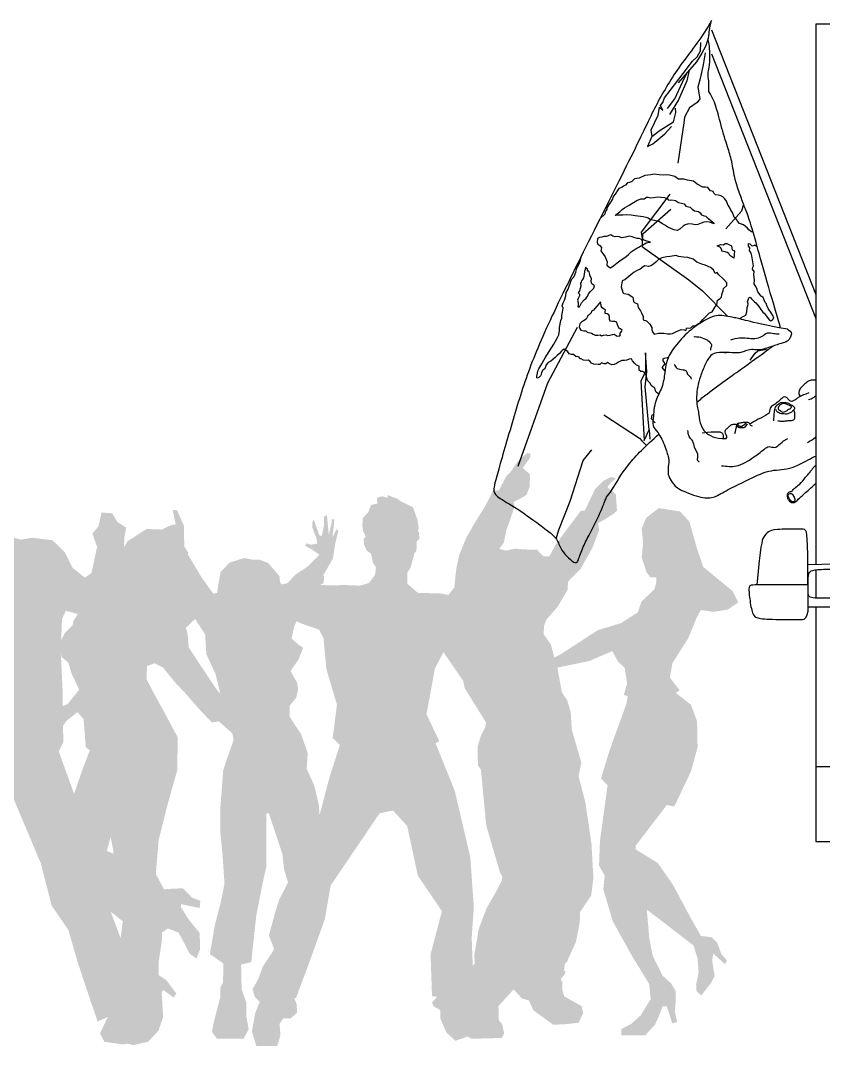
# Model space of a CAD drawing. Header units: metres. Extents: x -22.6 to 47.7, y -9.5 to 1.5.
# Drawn here: x 30.576 to 33.271, y -3.517 to -0.07 of the extents above; entities that cross this region are included whole.
import ezdxf

# ---------------------------------------------------------------- set-up
doc = ezdxf.new("R2010")
doc.units = ezdxf.units.M
for name, color, linetype in [('deco', 7, 'Continuous'), ('furgoone', 7, 'Continuous'), ('persone', 7, 'Continuous')]:
    doc.layers.add(name, color=color, linetype=linetype)

msp = doc.modelspace()

# ---------------------------------------------------------------- hatches: boundary and pattern name
at = {"layer": 'persone', "transparency": 33554534}
h = msp.add_hatch(dxfattribs=at)
h.set_pattern_fill('ANGLE', color=256)
h.set_pattern_definition([(0, (4.351, -0.007), (0, 6.985), [5.08, -1.905]), (90, (4.351, -0.007), (-6.985, 4e-16), [5.08, -1.905])])
h.paths.add_polyline_path([(31.3413, -2.3347), (31.296, -2.2791), (31.2671, -2.2348), (31.2798, -2.2264), (31.2619, -2.1912), (31.2495, -2.1623), (31.2481, -2.1424), (31.2351, -2.1448), (31.2365, -2.1173), (31.258, -2.0817), (31.2627, -2.0626), (31.2714, -2.089), (31.2818, -2.1029), (31.3024, -2.1242), (31.3213, -2.1251), (31.3377, -2.1628), (31.3656, -2.2268), (31.4405, -2.3542), (31.4741, -2.3962), (31.4552, -2.455), (31.4615, -2.5454), (31.4973, -2.5622), (31.5183, -2.5244), (31.5372, -2.4403), (31.5099, -2.3857), (31.4615, -2.2491), (31.4153, -2.1483), (31.4027, -2.102), (31.4153, -2.0894), (31.3985, -2.0495), (31.3732, -2.0075), (31.3438, -1.9465), (31.3227, -1.8851), (31.2618, -1.8305), (31.2029, -1.8137), (31.1735, -1.8032), (31.2008, -1.7801), (31.2134, -1.7233), (31.2155, -1.6666), (31.2008, -1.6267), (31.1756, -1.5868), (31.1485, -1.5625), (31.1057, -1.5483), (31.0366, -1.5578), (30.9867, -1.6006), (30.9652, -1.6505), (30.951, -1.7124), (30.9391, -1.8004), (30.9248, -1.8384), (30.9129, -1.8598), (30.8629, -1.886), (30.8344, -1.9288), (30.8344, -2.0259), (30.8334, -2.0664), (30.8629, -2.1024), (30.8582, -2.1738), (30.8582, -2.2499), (30.8582, -2.3022), (30.8796, -2.3403), (30.8915, -2.3831), (30.9176, -2.3974), (30.8754, -2.5337), (30.8722, -2.6703), (30.9063, -2.6857), (30.9082, -2.7836), (30.9129, -2.8906), (30.8653, -2.9905), (30.851, -3.0975), (30.863, -3.3075), (30.863, -3.3908), (30.8368, -3.4407), (30.8201, -3.474), (30.8249, -3.4954), (30.8606, -3.5145), (30.9034, -3.5169), (30.9272, -3.4978), (30.9272, -3.4479), (30.9415, -3.4193), (30.9344, -3.3432), (30.9486, -3.2053), (30.9796, -3.0935), (30.9819, -2.9484), (31.0462, -2.8152), (31.078, -2.7046), (31.1384, -2.7035), (31.2071, -2.6975), (31.2247, -2.8461), (31.2509, -2.908), (31.2771, -2.9484), (31.2794, -3.0602), (31.2961, -3.1696), (31.3175, -3.3052), (31.3294, -3.3718), (31.3175, -3.4074), (31.2937, -3.4407), (31.3132, -3.4786), (31.3526, -3.5095), (31.3963, -3.4914), (31.3888, -3.3999), (31.3889, -3.3194), (31.4008, -3.1339), (31.4032, -2.9389), (31.358, -2.858), (31.3746, -2.6796), (31.3982, -2.6777), (31.401, -2.6158), (31.3945, -2.5363), (31.3818, -2.4204)])
h.paths.add_polyline_path([(30.9911, -2.2757), (30.9663, -2.3163), (30.9545, -2.3358), (30.9237, -2.3163), (30.9099, -2.3094), (30.9138, -2.251), (30.9267, -2.1401), (30.9406, -2.1401), (30.9524, -2.1282), (30.9683, -2.147), (30.9829, -2.1643), (30.972, -2.1662), (30.9802, -2.2489), (30.9967, -2.251)], flags=16)
h = msp.add_hatch(color=256, dxfattribs=at)
h.dxf.hatch_style = 1
h.paths.add_polyline_path([(32.4137, -1.9536), (32.457, -1.9091), (32.4953, -1.8403), (32.5183, -1.7801), (32.5144, -1.7572), (32.5348, -1.7458), (32.5667, -1.7254), (32.5782, -1.7152), (32.5743, -1.6604), (32.5463, -1.6362), (32.5578, -1.6209), (32.5743, -1.6069), (32.559, -1.6018), (32.5323, -1.6146), (32.5055, -1.6413), (32.4698, -1.7152), (32.4571, -1.7152), (32.4036, -1.7865), (32.3717, -1.8298), (32.3513, -1.868), (32.3309, -1.868), (32.3105, -1.8464), (32.2646, -1.8451), (32.2366, -1.8426), (32.206, -1.8489), (32.1831, -1.8438), (32.1984, -1.8222), (32.2073, -1.7789), (32.2188, -1.7483), (32.2341, -1.7024), (32.2315, -1.6859), (32.2519, -1.6757), (32.2748, -1.6617), (32.285, -1.6349), (32.2863, -1.5929), (32.2616, -1.5716), (32.2866, -1.5375), (32.2877, -1.5228), (32.2752, -1.5228), (32.2457, -1.5489), (32.2207, -1.5852), (32.207, -1.5989), (32.182, -1.6466), (32.1616, -1.6488), (32.1377, -1.6966), (32.0991, -1.759), (32.0718, -1.8067), (32.0479, -1.8658), (32.0388, -1.9101), (32.032, -1.9726), (32.0025, -2.0112), (31.9929, -2.0787), (31.9929, -2.1857), (32.0618, -2.2863), (32.0669, -2.3105), (32.1382, -2.4257), (32.1357, -2.4422), (32.1204, -2.4728), (32.1102, -2.5084), (32.1115, -2.5696), (32.1217, -2.5849), (32.1306, -2.6809), (32.1395, -2.7726), (32.1586, -2.8376), (32.1854, -2.9293), (32.1931, -2.9433), (32.1918, -2.956), (32.1752, -2.9891), (32.1408, -3.049), (32.114, -3.119), (32.1064, -3.1653), (32.0988, -3.2086), (32.1013, -3.2341), (32.0694, -3.271), (32.0516, -3.2901), (32.0414, -3.3067), (32.0401, -3.322), (32.0223, -3.3398), (32.0325, -3.3627), (32.0516, -3.3793), (32.049, -3.4188), (32.0541, -3.4455), (32.0733, -3.4774), (32.0886, -3.4876), (32.1918, -3.485), (32.1994, -3.4697), (32.1931, -3.4392), (32.1816, -3.4252), (32.1803, -3.378), (32.2313, -3.322), (32.2593, -3.3525), (32.2823, -3.3589), (32.2976, -3.392), (32.3638, -3.4404), (32.4008, -3.4392), (32.4492, -3.4341), (32.4645, -3.4022), (32.4594, -3.378), (32.4365, -3.3653), (32.4008, -3.3449), (32.3944, -3.322), (32.3944, -3.2965), (32.3893, -3.2876), (32.4034, -3.2698), (32.405, -3.2611), (32.4003, -3.2581), (32.4036, -3.2349), (32.4114, -3.2285), (32.4123, -3.2239), (32.4403, -3.1628), (32.4531, -3.0965), (32.4543, -3.0621), (32.4914, -3.007), (32.499, -2.9484), (32.4926, -2.8338), (32.4722, -2.6949), (32.4493, -2.6058), (32.4583, -2.5605), (32.4264, -2.4496), (32.4226, -2.3898), (32.4111, -2.3516), (32.3933, -2.3248), (32.3792, -2.2484), (32.3563, -2.1643), (32.3321, -2.1299), (32.3334, -2.1014), (32.341, -2.081), (32.378, -2.039), (32.4124, -1.9804)])
h = msp.add_hatch(color=256, dxfattribs=at)
h.dxf.hatch_style = 1
h.paths.add_polyline_path([(30.7046, -2.5236), (30.7197, -2.4929), (30.7176, -2.3225), (30.7111, -2.1846), (30.7154, -2.0789), (30.7283, -2.0509), (30.7909, -2.0682), (30.8206, -2.0669), (30.8705, -2.0086), (30.8885, -1.9057), (30.9235, -1.8442), (30.9246, -1.8049), (30.931, -1.772), (30.9013, -1.7529), (30.8843, -1.7243), (30.8482, -1.7211), (30.8376, -1.7678), (30.8174, -1.7922), (30.8333, -1.8367), (30.8142, -1.9248), (30.7919, -1.9396), (30.7506, -1.9067), (30.7251, -1.8548), (30.6837, -1.8145), (30.6158, -1.806), (30.5776, -1.8123), (30.553, -1.8057), (30.5147, -1.7707), (30.5073, -1.7453), (30.5158, -1.7135), (30.519, -1.6891), (30.4999, -1.6519), (30.502, -1.6074), (30.4829, -1.5756), (30.4426, -1.5618), (30.3916, -1.5565), (30.3545, -1.5597), (30.311, -1.5756), (30.2834, -1.6138), (30.2749, -1.6721), (30.2866, -1.7209), (30.3035, -1.7336), (30.3322, -1.7569), (30.3311, -1.7707), (30.3747, -1.8089), (30.3831, -1.8248), (30.3757, -1.8482), (30.3428, -1.8673), (30.3004, -1.897), (30.2473, -1.9394), (30.1688, -2.0083), (30.1847, -1.9807), (30.2176, -1.9479), (30.2197, -1.9182), (30.2282, -1.9023), (30.2218, -1.8662), (30.1987, -1.8571), (30.1687, -1.8593), (30.1398, -1.8785), (30.1312, -1.8935), (30.1302, -1.9502), (30.1323, -1.9866), (30.0873, -2.054), (30.0424, -2.1257), (30.0402, -2.1674), (30.0574, -2.1963), (30.1205, -2.1984), (30.1805, -2.1492), (30.2693, -2.1053), (30.3154, -2.0743), (30.3357, -2.0797), (30.3635, -2.1385), (30.3828, -2.1941), (30.3497, -2.3068), (30.3368, -2.4085), (30.3379, -2.4363), (30.2559, -2.6416), (30.1911, -2.8442), (30.1847, -2.8917), (30.1933, -2.965), (30.1976, -3.021), (30.2128, -3.2566), (30.2128, -3.4226), (30.2365, -3.4248), (30.2106, -3.4636), (30.1912, -3.483), (30.1912, -3.511), (30.2473, -3.5088), (30.3271, -3.5067), (30.3573, -3.4571), (30.3896, -3.4204), (30.3983, -3.3903), (30.3853, -3.3687), (30.4048, -3.3665), (30.3896, -3.179), (30.3745, -3.0216), (30.3551, -2.931), (30.4371, -2.7672), (30.4975, -2.6163), (30.5234, -2.612), (30.6442, -2.8987), (30.6809, -3.041), (30.737, -3.1229), (30.7672, -3.2286), (30.8347, -3.4297), (30.8692, -3.4147), (30.8427, -3.47), (30.8578, -3.4981), (30.9203, -3.5067), (30.9721, -3.4981), (30.9937, -3.4528), (30.9952, -3.3892), (31.0102, -3.3802), (30.9246, -3.1833), (30.8384, -2.9526), (30.8211, -2.8448)])
h = msp.add_hatch(dxfattribs=at)
h.set_pattern_fill('ANGLE', color=256)
h.set_pattern_definition([(0, (6.271, -0.007), (0, 6.985), [5.08, -1.905]), (90, (6.271, -0.007), (-6.985, 4e-16), [5.08, -1.905])])
h.paths.add_polyline_path([(32.1026, -2.292), (32.0774, -2.2013), (32.0758, -2.1506), (32.0789, -2.0882), (32.082, -2.0321), (32.1124, -1.9892), (32.1124, -1.9478), (32.0894, -1.9033), (32.0909, -1.8757), (32.1278, -1.8573), (32.2, -1.9156), (32.2445, -1.9493), (32.269, -1.9969), (32.3018, -2.0489), (32.3562, -2.1053), (32.3535, -2.1273), (32.3427, -2.1488), (32.3381, -2.1657), (32.355, -2.1703), (32.3811, -2.1887), (32.4042, -2.2056), (32.4257, -2.2163), (32.4425, -2.1979), (32.441, -2.1703), (32.418, -2.1319), (32.3827, -2.0966), (32.3612, -2.0306), (32.3044, -1.9367), (32.2901, -1.8881), (32.2224, -1.7931), (32.163, -1.7432), (32.1096, -1.7207), (32.0502, -1.7254), (31.9979, -1.7242), (31.9813, -1.7064), (31.9431, -1.6597), (31.9111, -1.6086), (31.8647, -1.5718), (31.803, -1.5552), (31.7662, -1.5576), (31.7544, -1.5675), (31.7127, -1.5973), (31.6988, -1.637), (31.683, -1.6608), (31.683, -1.6945), (31.6988, -1.7421), (31.7167, -1.7758), (31.7087, -1.8095), (31.673, -1.8412), (31.6095, -1.8611), (31.4984, -1.9007), (31.296, -1.9959), (31.2662, -1.9959), (31.2384, -1.986), (31.1828, -1.994), (31.1471, -2.0237), (31.157, -2.0376), (31.1809, -2.0376), (31.2265, -2.0416), (31.2622, -2.0515), (31.292, -2.0435), (31.3059, -2.0277), (31.4468, -1.9999), (31.6254, -1.9523), (31.6909, -1.9309), (31.6849, -1.9702), (31.679, -1.992), (31.681, -2.0178), (31.7008, -2.0197), (31.7424, -2.0332), (31.7823, -2.0127), (31.7815, -2.0338), (31.8029, -2.0699), (31.8338, -2.0812), (31.8582, -2.0902), (31.8547, -2.1421), (31.8342, -2.1938), (31.7774, -2.2488), (31.7374, -2.3316), (31.7166, -2.4235), (31.6895, -2.6303), (31.6568, -2.7048), (31.7829, -2.7524), (31.8267, -2.9412), (31.8889, -3.1453), (31.8692, -3.2711), (31.8626, -3.3131), (31.8774, -3.337), (31.8658, -3.4105), (31.8345, -3.4852), (31.8492, -3.514), (31.9101, -3.5165), (31.9357, -3.4982), (31.954, -3.4361), (31.9625, -3.4068), (31.9662, -3.43), (31.9662, -3.458), (31.965, -3.486), (31.9796, -3.486), (31.9845, -3.3825), (31.9918, -3.3435), (31.9918, -3.296), (31.9796, -3.2472), (31.9881, -3.2314), (32.0012, -3.2868), (32.0086, -3.2849), (32.0028, -3.2448), (32.0003, -3.1753), (31.9674, -3.0974), (31.9479, -3.0438), (31.9601, -2.8897), (31.9262, -2.7734), (32.0323, -2.7401), (32.1062, -2.6892), (32.0516, -2.5823), (32.0446, -2.5031), (32.0727, -2.4469)])
h = msp.add_hatch(color=256, dxfattribs=at)
h.dxf.hatch_style = 1
h.paths.add_polyline_path([(31.9978, -2.1858), (31.9978, -2.1358), (32.112, -2.1192), (32.2072, -2.093), (32.262, -2.055), (32.2739, -2.0264), (32.2453, -1.9955), (32.2072, -1.9789), (32.1834, -1.9361), (32.1573, -1.9218), (32.1144, -1.9218), (32.0859, -1.9503), (32.0882, -1.9836), (32.0668, -2.0027), (32.0383, -2.0027), (31.9859, -1.9931), (31.9098, -1.9908), (31.8741, -1.9598), (31.8741, -1.9242), (31.8856, -1.906), (31.8985, -1.8569), (31.9032, -1.8533), (31.9055, -1.8428), (31.9055, -1.8194), (31.9148, -1.8097), (31.9137, -1.791), (31.9101, -1.7819), (31.9131, -1.7758), (31.9083, -1.7447), (31.8934, -1.704), (31.8545, -1.6847), (31.8387, -1.6735), (31.8268, -1.67), (31.8083, -1.6623), (31.8091, -1.6721), (31.7883, -1.6665), (31.7723, -1.6728), (31.7737, -1.6915), (31.7542, -1.6957), (31.7473, -1.7082), (31.7438, -1.72), (31.7252, -1.7395), (31.7234, -1.7649), (31.726, -1.7848), (31.7318, -1.7945), (31.7355, -1.8022), (31.728, -1.8091), (31.7291, -1.8289), (31.7384, -1.8492), (31.7524, -1.8591), (31.7588, -1.8887), (31.7692, -1.9061), (31.7658, -1.9305), (31.746, -1.9578), (31.7233, -1.9647), (31.7164, -1.9669), (31.667, -1.9647), (31.61, -1.9659), (31.5816, -1.9642), (31.5932, -1.9584), (31.5955, -1.9351), (31.5711, -1.9107), (31.5368, -1.9049), (31.4985, -1.9299), (31.4723, -1.9584), (31.4314, -1.9686), (31.3905, -2.002), (31.3924, -2.0262), (31.4398, -2.0587), (31.5216, -2.0949), (31.5783, -2.1144), (31.5931, -2.1432), (31.6027, -2.2465), (31.6383, -2.3663), (31.6238, -2.4782), (31.648, -2.5013), (31.6131, -2.6107), (31.567, -2.7857), (31.536, -2.9212), (31.4742, -3.0473), (31.4242, -3.1924), (31.3897, -3.2448), (31.3743, -3.2867), (31.3552, -3.3208), (31.3623, -3.3469), (31.3787, -3.3638), (31.3633, -3.4034), (31.3528, -3.4635), (31.3678, -3.512), (31.4376, -3.5125), (31.4487, -3.4761), (31.4456, -3.4373), (31.467, -3.4064), (31.467, -3.3588), (31.501, -3.3506), (31.5432, -3.2375), (31.5979, -3.0853), (31.617, -2.9735), (31.7812, -2.731), (31.8264, -2.7214), (31.874, -2.7738), (31.9097, -2.9402), (31.9906, -3.0592), (31.9525, -3.2042), (31.9573, -3.3446), (31.9739, -3.3469), (31.9573, -3.366), (31.962, -3.3779), (31.9858, -3.3921), (31.9858, -3.4207), (32.0049, -3.4659), (32.0358, -3.4944), (32.0905, -3.4754), (32.0905, -3.4349), (32.0715, -3.3874), (32.0739, -3.335), (32.0977, -3.335), (32.0905, -3.1495), (32.0977, -3.0449), (32.0858, -2.8784), (32.0334, -2.6548), (31.9692, -2.4955), (31.982, -2.4891), (31.939, -2.3987), (31.9669, -2.2452)])
h = msp.add_hatch(color=256, dxfattribs=at)
h.dxf.hatch_style = 1
h.paths.add_polyline_path([(31.5096, -2.2141), (31.5249, -2.1752), (31.5096, -2.1651), (31.486, -2.1448), (31.4944, -2.1042), (31.5181, -2.0535), (31.579, -1.9553), (31.6247, -1.8758), (31.6332, -1.8217), (31.6434, -1.7811), (31.6366, -1.7777), (31.6315, -1.7879), (31.623, -1.8048), (31.6298, -1.7456), (31.6214, -1.7422), (31.6197, -1.7591), (31.6112, -1.7963), (31.6044, -1.7304), (31.5943, -1.7354), (31.5943, -1.7659), (31.5875, -1.7997), (31.579, -1.798), (31.5604, -1.7439), (31.5553, -1.7557), (31.5553, -1.771), (31.5697, -1.809), (31.5721, -1.8253), (31.5505, -1.8294), (31.5372, -1.8247), (31.5306, -1.8329), (31.5487, -1.8422), (31.5794, -1.8627), (31.5435, -1.8995), (31.5181, -1.9198), (31.486, -1.9503), (31.4639, -1.9739), (31.447, -1.9553), (31.4453, -1.935), (31.4081, -1.8911), (31.3776, -1.8792), (31.3539, -1.8792), (31.3268, -1.8741), (31.2778, -1.8894), (31.2473, -1.9215), (31.2355, -1.9909), (31.2236, -1.9942), (31.1847, -1.9401), (31.1258, -1.8421), (31.1249, -1.7664), (31.1022, -1.7143), (31.0913, -1.7126), (31.0871, -1.7151), (31.0972, -1.7614), (31.0837, -1.7631), (31.0711, -1.7681), (31.045, -1.7816), (31.0408, -1.8043), (31.0509, -1.8228), (31.0803, -1.8522), (31.1111, -1.9761), (31.1245, -2.0205), (31.1959, -2.1308), (31.1999, -2.1967), (31.2241, -2.2491), (31.2309, -2.2643), (31.2564, -2.3679), (31.2861, -2.4554), (31.2914, -2.485), (31.2672, -2.5536), (31.2564, -2.5872), (31.2472, -2.7104), (31.2472, -2.7984), (31.254, -2.866), (31.2608, -2.9675), (31.2472, -3.0342), (31.2286, -3.1052), (31.2117, -3.2033), (31.2574, -3.2354), (31.2557, -3.2997), (31.2472, -3.3149), (31.2472, -3.3471), (31.2252, -3.43), (31.2185, -3.4638), (31.2354, -3.4875), (31.3251, -3.4875), (31.342, -3.4553), (31.3336, -3.4097), (31.3336, -3.364), (31.3183, -3.3217), (31.3166, -3.2388), (31.3505, -3.2304), (31.3522, -3.2151), (31.3674, -3.0747), (31.3894, -2.9631), (31.4013, -2.909), (31.4013, -2.7314), (31.4097, -2.7314), (31.4554, -2.8684), (31.4605, -2.9174), (31.474, -2.9631), (31.4436, -3.0223), (31.4317, -3.0612), (31.4097, -3.1407), (31.4283, -3.1881), (31.4182, -3.2287), (31.3996, -3.2473), (31.3826, -3.2625), (31.3826, -3.2997), (31.3945, -3.3116), (31.3945, -3.3352), (31.3877, -3.3555), (31.3894, -3.3978), (31.4267, -3.4181), (31.4825, -3.4198), (31.5045, -3.3995), (31.5028, -3.3708), (31.4825, -3.3217), (31.4808, -3.2963), (31.474, -3.271), (31.4774, -3.2287), (31.4859, -3.2135), (31.5367, -3.1999), (31.5384, -3.1712), (31.6061, -2.9919), (31.6078, -2.953), (31.5993, -2.9039), (31.5841, -2.7915), (31.5773, -2.7019), (31.5621, -2.6376), (31.5367, -2.5818), (31.5401, -2.5293), (31.5181, -2.4651), (31.4995, -2.438), (31.4792, -2.4059), (31.4792, -2.3703), (31.5012, -2.3433), (31.5079, -2.3145), (31.5046, -2.2925), (31.4826, -2.2536)])
h = msp.add_hatch(color=256, dxfattribs=at)
h.dxf.hatch_style = 1
h.paths.add_polyline_path([(32.8486, -2.5094), (32.847, -2.4221), (32.8263, -2.3665), (32.7755, -2.3268), (32.6811, -2.3409), (32.6143, -2.3383), (32.6099, -2.3611), (32.6021, -2.3851), (32.5719, -2.4676), (32.5513, -2.5264), (32.5243, -2.6138), (32.5465, -2.6376), (32.6319, -2.6917), (32.7453, -2.7032), (32.7707, -2.7079), (32.8263, -2.5904)])
h.paths.add_polyline_path([(32.7453, -2.7032), (32.6319, -2.6917), (32.5465, -2.6376), (32.5211, -2.8225), (32.5179, -2.9066), (32.537, -2.94), (32.5322, -2.9861), (32.564, -3.0931), (32.6244, -3.2026), (32.6864, -3.3042), (32.6912, -3.3548), (32.6578, -3.4091), (32.626, -3.4377), (32.5926, -3.4552), (32.5926, -3.4767), (32.6721, -3.4767), (32.7055, -3.4409), (32.7214, -3.4059), (32.7309, -3.3789), (32.7452, -3.3789), (32.7643, -3.4361), (32.7802, -3.4313), (32.7722, -3.3964), (32.7754, -3.3615), (32.7754, -3.3281), (32.7595, -3.3011), (32.7309, -3.2757), (32.6975, -3.2074), (32.6864, -3.1486), (32.6782, -3.0543), (32.75, -3.1089), (32.8353, -3.1749), (32.8485, -3.2185), (32.8523, -3.2643), (32.8438, -3.3055), (32.845, -3.3278), (32.8612, -3.3424), (32.894, -3.3), (32.9057, -3.2773), (32.8978, -3.226), (32.9009, -3.2011), (32.9407, -3.2376), (32.947, -3.2249), (32.928, -3.2026), (32.9152, -3.1661), (32.8962, -3.1471), (32.8596, -3.1423), (32.8247, -3.0803), (32.7659, -2.9708), (32.715, -2.8977), (32.6403, -2.8516), (32.6403, -2.8405)])
h.paths.add_polyline_path([(32.8169, -2.1438), (32.8471, -2.0707), (32.8598, -2.0485), (32.7811, -2.0483), (32.7298, -2.0148), (32.7104, -1.9385), (32.7104, -1.9528), (32.7045, -1.9781), (32.6599, -2.0207), (32.6482, -2.0562), (32.6612, -2.0866), (32.6802, -2.0949), (32.7169, -2.1108), (32.668, -2.1413), (32.5959, -2.1572), (32.5624, -2.1865), (32.5815, -2.2215), (32.6037, -2.2421), (32.6121, -2.2949), (32.601, -2.3339), (32.6143, -2.3383), (32.6811, -2.3409), (32.7755, -2.3268), (32.7887, -2.3184), (32.7556, -2.275), (32.7644, -2.2267)])
h.paths.add_polyline_path([(32.7169, -2.1108), (32.6802, -2.0949), (32.6612, -2.0866), (32.6482, -2.0562), (32.5927, -2.0922), (32.5135, -2.1164), (32.3922, -2.1952), (32.2985, -2.2456), (32.2779, -2.2723), (32.224, -2.305), (32.2414, -2.3346), (32.2398, -2.3612), (32.2477, -2.3771), (32.2796, -2.3789), (32.311, -2.3259), (32.3351, -2.2628), (32.3685, -2.2437), (32.4845, -2.2199), (32.5624, -2.1865), (32.5959, -2.1572), (32.668, -2.1413)])
h.paths.add_polyline_path([(32.8677, -1.9036), (32.8455, -1.8384), (32.8216, -1.7527), (32.7898, -1.7177), (32.7183, -1.7066), (32.6754, -1.74), (32.6611, -1.7765), (32.6659, -1.8226), (32.6611, -1.8718), (32.677, -1.921), (32.6897, -1.9385), (32.7104, -1.9385), (32.7298, -2.0148), (32.7811, -2.0483), (32.8598, -2.0485), (32.9027, -2.0548), (32.9503, -2.0469), (32.9853, -2.0231), (32.9662, -1.985)])
h = msp.add_hatch(color=256, dxfattribs=at)
h.dxf.hatch_style = 1
h.paths.add_polyline_path([(31.1371, -2.0172), (31.1371, -1.9583), (31.1389, -1.8553), (31.0984, -1.7927), (31.0432, -1.778), (30.9988, -1.7767), (30.9354, -1.8179), (30.8956, -1.8842), (30.8779, -1.9373), (30.841, -1.9962), (30.782, -2.0419), (30.754, -2.0846), (30.7511, -2.0994), (30.7245, -2.1259), (30.7068, -2.1627), (30.7142, -2.2069), (30.7363, -2.2249), (30.7481, -2.2632), (30.7731, -2.3162), (30.7333, -2.3648), (30.667, -2.3914), (30.6227, -2.4032), (30.6036, -2.4194), (30.605, -2.4577), (30.6286, -2.4695), (30.6552, -2.4709), (30.6979, -2.4665), (30.7304, -2.4208), (30.7672, -2.3914), (30.7879, -2.4149), (30.7952, -2.5082), (30.8085, -2.5199), (30.7834, -2.5862), (30.7539, -2.6717), (30.7377, -2.7793), (30.7024, -2.8929), (30.7071, -2.94), (30.8062, -3.0037), (30.9194, -3.0932), (30.9028, -3.222), (30.9004, -3.3636), (30.9505, -3.3567), (30.9494, -3.4406), (30.9144, -3.4793), (30.9125, -3.4995), (30.9563, -3.509), (31.0049, -3.4972), (31.0389, -3.4611), (31.0549, -3.4152), (31.0521, -3.3673), (31.0496, -3.3314), (31.0561, -3.3241), (31.09, -3.3497), (31.0995, -3.3362), (31.0648, -3.2902), (31.0402, -3.2742), (31.0402, -3.2266), (31.0506, -3.1591), (31.0506, -3.1316), (31.0708, -3.1171), (31.1072, -3.1318), (31.1444, -3.2025), (31.1666, -3.218), (31.1792, -3.1868), (31.1774, -3.1325), (31.1418, -3.0889), (31.115, -3.0469), (31.115, -3.0359), (31.1776, -3.0488), (31.1795, -3.0248), (31.1519, -3.0138), (31.1206, -2.9825), (31.0819, -2.9844), (31.058, -2.9862), (31.0304, -2.9347), (31.0396, -2.822), (31.069, -2.7043), (31.1022, -2.5865), (31.104, -2.4761), (31.0543, -2.3836), (31.023, -2.3266), (30.999, -2.2806), (31.0009, -2.2365), (31.0266, -2.2273), (31.0543, -2.2416), (31.0926, -2.2889), (31.137, -2.3363), (31.1753, -2.3806), (31.2181, -2.426), (31.242, -2.4223), (31.2936, -2.4683), (31.3193, -2.4885), (31.3304, -2.5584), (31.3525, -2.5971), (31.3746, -2.6044), (31.4077, -2.5897), (31.4096, -2.5529), (31.4003, -2.4995), (31.3746, -2.4646), (31.3433, -2.4388), (31.2825, -2.3892), (31.2825, -2.3726), (31.2347, -2.3156), (31.1758, -2.2273), (31.1408, -2.1739), (31.1371, -2.1298), (31.1316, -2.1077), (31.1629, -2.0779)])
h.paths.add_polyline_path([(30.8784, -2.8112), (30.8874, -2.8547), (30.8884, -2.8664), (30.8657, -2.8574)], flags=16)

# ---------------------------------------------------------------- linework, layer by layer
at = {"layer": 'deco'}
for points in [[(32.8951, -0.1008), (33.2451, -0.989)], [(32.8847, -0.1297), (32.8748, -0.157), (32.8632, -0.1796), (32.8455, -0.2083), (32.7833, -0.2793)], [(32.7243, -0.3547), (32.7322, -0.3445), (32.7379, -0.3291), (32.7562, -0.3053), (32.8003, -0.2479), (32.832, -0.2067), (32.8472, -0.1922), (32.8588, -0.1716), (32.8593, -0.1434)], [(32.8743, -0.1781), (32.8678, -0.2185), (32.8568, -0.2647), (32.8499, -0.2935), (32.8557, -0.3326), (32.8473, -0.3445), (32.8219, -0.3632), (32.8051, -0.3938), (32.8025, -0.4138), (32.7824, -0.5484)], [(32.8951, -0.1817), (33.2451, -1.0699)], [(32.8207, -0.2366), (32.8123, -0.2723), (32.7843, -0.3357), (32.7547, -0.3857)], [(32.7473, -0.3653), (32.7724, -0.333), (32.7984, -0.2768), (32.8122, -0.2464)], [(32.7197, -0.3611), (32.7147, -0.3886), (32.6916, -0.4384), (32.6951, -0.4587), (32.7231, -0.4375), (32.7679, -0.4095), (32.7759, -0.379), (32.7742, -0.3637)], [(32.7197, -0.3611), (32.7322, -0.3723), (32.7243, -0.3547)], [(32.6951, -0.4587), (32.6808, -0.4922), (32.698, -0.4836), (32.7382, -0.4502), (32.7614, -0.4256)], [(33.0342, -0.7776), (33.0322, -0.7792), (33.0295, -0.7796), (33.0264, -0.7764), (33.0204, -0.7719), (33.016, -0.7665), (33.01, -0.761), (33.0024, -0.7561), (32.9897, -0.7512), (32.9824, -0.7433), (32.9805, -0.7392), (32.9769, -0.7345), (32.9742, -0.7317), (32.972, -0.7303), (32.9656, -0.7145), (32.9603, -0.7065), (32.9556, -0.6968), (32.9517, -0.6909), (32.9454, -0.6766), (32.9399, -0.6686), (32.9339, -0.6619), (32.9267, -0.658), (32.9177, -0.6558), (32.9093, -0.6547), (32.9027, -0.6499), (32.9009, -0.644), (32.8971, -0.6426), (32.8923, -0.6415), (32.8878, -0.6361), (32.8829, -0.6302), (32.8753, -0.6293), (32.8666, -0.6289), (32.847, -0.619), (32.8351, -0.6086), (32.8153, -0.606), (32.803, -0.6027), (32.7841, -0.6024), (32.7721, -0.5934), (32.7547, -0.5885), (32.743, -0.5874), (32.7345, -0.5885), (32.7193, -0.5874), (32.7029, -0.5852), (32.6915, -0.5881), (32.6715, -0.5903), (32.6528, -0.5989), (32.6371, -0.6012), (32.6278, -0.6098), (32.6206, -0.6132), (32.6129, -0.6144), (32.6064, -0.6223), (32.5995, -0.6259), (32.5944, -0.6306), (32.5849, -0.6333), (32.5795, -0.6409), (32.5747, -0.6492), (32.5639, -0.6633), (32.5632, -0.6694), (32.5546, -0.683), (32.5443, -0.6989), (32.5438, -0.7047), (32.5407, -0.709), (32.5381, -0.7129), (32.5369, -0.7196), (32.5217, -0.7343)], [(32.7557, -0.6531), (32.6595, -0.7807), (32.6641, -0.8078)], [(32.5747, -0.7225), (32.5875, -0.712), (32.5957, -0.7045), (32.6031, -0.6982), (32.6192, -0.6897), (32.6285, -0.6837), (32.6452, -0.6745), (32.6582, -0.6684), (32.6691, -0.6687), (32.6771, -0.6632), (32.6825, -0.6627), (32.6923, -0.6652), (32.7006, -0.6638), (32.7127, -0.6618), (32.7256, -0.6626), (32.738, -0.6639), (32.7476, -0.6683), (32.7504, -0.672), (32.7572, -0.6724), (32.7625, -0.6723), (32.7745, -0.6739), (32.7841, -0.6812), (32.7948, -0.683), (32.8035, -0.685), (32.809, -0.693), (32.8185, -0.6947), (32.8236, -0.6961), (32.8309, -0.7028), (32.8386, -0.7087), (32.8522, -0.7108), (32.8576, -0.7156), (32.8621, -0.7219), (32.8675, -0.7238), (32.8765, -0.727), (32.8808, -0.7308), (32.8919, -0.7396), (32.9009, -0.748), (32.9044, -0.7526), (32.8885, -0.7468), (32.8798, -0.7453), (32.8693, -0.7472), (32.8612, -0.7506), (32.8556, -0.7527), (32.8497, -0.7544), (32.8415, -0.7553), (32.8307, -0.7539), (32.8182, -0.7527), (32.8072, -0.7561), (32.8003, -0.7597), (32.7901, -0.7693), (32.78, -0.7745), (32.7702, -0.772), (32.7609, -0.7687), (32.7489, -0.7639), (32.7393, -0.757), (32.7306, -0.7518), (32.7189, -0.745), (32.7044, -0.741), (32.6908, -0.7393), (32.6831, -0.733), (32.6764, -0.7309), (32.6657, -0.7291), (32.6569, -0.7276), (32.6394, -0.7253), (32.6262, -0.7235), (32.611, -0.7216), (32.5982, -0.7227), (32.5897, -0.7228), (32.5819, -0.7234), (32.5729, -0.7243), (32.5747, -0.7225)], [(33.0031, -0.6867), (32.9966, -0.7099), (32.9439, -0.7694)], [(32.6634, -0.83), (32.6648, -0.7856), (32.7588, -0.7034)], [(32.5123, -0.802), (32.5115, -0.8145), (32.5144, -0.8206), (32.5207, -0.825), (32.5263, -0.8315), (32.525, -0.839), (32.5241, -0.8425), (32.538, -0.8626), (32.5449, -0.8798), (32.5441, -0.8908), (32.5506, -0.8962), (32.5566, -0.8996), (32.5673, -0.8925), (32.579, -0.883), (32.5927, -0.873), (32.6076, -0.8633), (32.6166, -0.8547), (32.626, -0.8468), (32.6355, -0.8396), (32.6453, -0.8337), (32.6534, -0.8297), (32.6587, -0.8263), (32.6631, -0.8253), (32.6674, -0.8218), (32.6703, -0.8191), (32.6758, -0.8165), (32.6868, -0.8141), (32.6902, -0.8138), (32.6779, -0.8102), (32.6674, -0.8062), (32.6631, -0.8077), (32.658, -0.804), (32.6521, -0.802), (32.6458, -0.8011), (32.6384, -0.7996), (32.6291, -0.7961), (32.6192, -0.7938), (32.607, -0.7973), (32.5936, -0.7997), (32.5864, -0.7962), (32.58, -0.7946), (32.5719, -0.7958), (32.5643, -0.7933), (32.5572, -0.7888), (32.5419, -0.795), (32.5345, -0.795), (32.5271, -0.7969), (32.5199, -0.7987), (32.5123, -0.802)], [(32.9704, -0.8679), (32.9569, -0.8582), (32.9531, -0.8522), (32.9481, -0.8482), (32.9416, -0.8466), (32.9302, -0.8442), (32.9296, -0.8391), (32.9255, -0.8318), (32.9149, -0.8258), (32.9176, -0.8245), (32.9264, -0.8219), (32.9351, -0.8226), (32.9412, -0.8179), (32.9474, -0.8183), (32.9541, -0.8217), (32.9627, -0.8266), (32.9638, -0.8343), (32.9653, -0.8396), (32.9701, -0.8414), (32.9725, -0.8455), (32.9718, -0.8539), (32.9714, -0.8601), (32.9705, -0.8667), (32.9704, -0.8679)], [(32.9927, -1.072), (32.9946, -1.0669), (33.0102, -1.0586), (33.0143, -1.0481), (33.0146, -1.0334), (33.0178, -1.0279), (33.0185, -1.0204), (33.0166, -1.0137), (33.02, -1.0044), (33.0223, -0.9995), (33.0246, -0.9979), (33.0298, -1.004), (33.0386, -1.0133), (33.044, -1.0178), (33.0538, -1.0299), (33.0609, -1.0395), (33.0673, -1.0489), (33.072, -1.0523), (33.0797, -1.0617), (33.0857, -1.0697), (33.0903, -1.0755), (33.0949, -1.078), (33.1014, -1.0737), (33.1047, -1.069), (33.1016, -1.0602), (33.0951, -1.0515), (33.0854, -1.0367), (33.0811, -1.0261), (33.0796, -1.0205), (33.0759, -1.0163), (33.0728, -1.0107), (33.0683, -0.9998), (33.0644, -0.9964), (33.0618, -0.9955), (33.0514, -0.9801), (33.0479, -0.9689), (33.0414, -0.9588), (33.0383, -0.9538), (33.0395, -0.9404), (33.0374, -0.9234), (33.039, -0.9128), (33.0326, -0.9041), (33.0337, -0.8972), (33.0368, -0.8928), (33.0309, -0.8597), (33.0282, -0.8512), (33.0234, -0.8419), (33.0238, -0.833), (33.0196, -0.8278), (33.0191, -0.8207), (33.02, -0.8181), (33.0244, -0.8198), (33.0299, -0.8254), (33.0344, -0.8265), (33.0396, -0.8244), (33.041, -0.8228), (33.045, -0.8263), (33.0467, -0.827), (33.0491, -0.83)], [(32.7171, -1.323), (32.7102, -1.317), (32.7074, -1.3129), (32.7057, -1.3033), (32.699, -1.2995), (32.6924, -1.2953), (32.6892, -1.2872), (32.6859, -1.2834), (32.6811, -1.2777), (32.6788, -1.2698), (32.6777, -1.265), (32.6769, -1.2616), (32.6722, -1.2555), (32.669, -1.2504), (32.6642, -1.2485), (32.6579, -1.2481), (32.6526, -1.2432), (32.6528, -1.2356), (32.6527, -1.2297), (32.6434, -1.2268), (32.637, -1.2204), (32.6301, -1.2119), (32.6267, -1.2052), (32.6185, -1.207), (32.6113, -1.2099), (32.6031, -1.2109), (32.5939, -1.2106), (32.5833, -1.2168), (32.5765, -1.221), (32.5688, -1.2246), (32.5611, -1.2253), (32.5531, -1.2217), (32.5463, -1.2183), (32.5407, -1.2227), (32.5348, -1.2223), (32.5259, -1.2194), (32.521, -1.2247), (32.5146, -1.2247), (32.5005, -1.2229), (32.4929, -1.2198), (32.4869, -1.2135), (32.4815, -1.2094), (32.475, -1.2107), (32.4654, -1.2099), (32.4575, -1.2054), (32.4538, -1.205), (32.451, -1.2004), (32.4454, -1.1979), (32.4411, -1.1982), (32.4319, -1.1911), (32.4251, -1.1904), (32.4173, -1.1891), (32.413, -1.1814), (32.4066, -1.1758), (32.4013, -1.1735), (32.3954, -1.1759), (32.3913, -1.1809), (32.3851, -1.1881), (32.3779, -1.1945), (32.3704, -1.201), (32.3559, -1.2128), (32.3476, -1.2178), (32.3402, -1.2253), (32.3364, -1.2389), (32.3291, -1.2437), (32.3249, -1.2517), (32.3233, -1.2578), (32.3219, -1.2624), (32.3158, -1.2682), (32.3118, -1.2703), (32.3086, -1.2689), (32.3093, -1.2634), (32.3114, -1.2533), (32.3124, -1.2458), (32.3157, -1.2386), (32.3255, -1.2224), (32.3324, -1.2103), (32.3369, -1.2019), (32.3426, -1.1934), (32.366, -1.1561), (32.3721, -1.146), (32.3782, -1.1339), (32.3834, -1.1245), (32.3857, -1.1108), (32.3857, -1.1007), (32.3899, -1.0763), (32.3928, -1.0687), (32.3929, -1.0616), (32.3938, -1.0545), (32.3956, -1.0492), (32.3974, -1.0349), (32.3942, -1.0273), (32.3978, -1.0177), (32.4017, -1.0087), (32.4062, -0.9943), (32.408, -0.9824), (32.4142, -0.9713), (32.4254, -0.9388), (32.4343, -0.9291), (32.4402, -0.9148), (32.4438, -0.901), (32.4493, -0.8916), (32.4529, -0.8815), (32.4588, -0.8599)], [(32.5951, -0.9435), (32.5917, -0.9643), (32.5973, -0.9823), (32.6008, -0.986), (32.6157, -0.9886), (32.631, -0.9986), (32.6321, -1.0053), (32.6331, -1.0128), (32.6373, -1.016), (32.6473, -1.0212), (32.6496, -1.0335), (32.6575, -1.0444), (32.6605, -1.0515), (32.6663, -1.0635), (32.6655, -1.0746), (32.6776, -1.0782), (32.6852, -1.0858), (32.6881, -1.0895), (32.6953, -1.1004), (32.6956, -1.1077), (32.6974, -1.1146), (32.703, -1.1226), (32.7173, -1.1198), (32.7359, -1.1196), (32.7476, -1.1211), (32.7581, -1.1218), (32.7643, -1.1207), (32.7777, -1.1138), (32.7933, -1.1066), (32.8044, -1.108), (32.8088, -1.1099), (32.8125, -1.1018), (32.823, -1.1025), (32.8265, -1.101), (32.8326, -1.0951), (32.8407, -1.0942), (32.8515, -1.087), (32.8564, -1.0856), (32.8659, -1.0736), (32.8757, -1.0643), (32.8888, -1.0508), (32.8971, -1.0479), (32.908, -1.0308), (32.9135, -1.0242), (32.9155, -1.0086), (32.9243, -1.0024), (32.9287, -0.999), (32.9299, -0.9899), (32.9344, -0.9759), (32.9359, -0.9695), (32.9465, -0.959), (32.9463, -0.9503), (32.9353, -0.9381), (32.9189, -0.922), (32.9144, -0.9155), (32.9079, -0.9193), (32.9022, -0.9072), (32.8921, -0.8986), (32.8737, -0.8916), (32.863, -0.8876), (32.846, -0.8807), (32.834, -0.8712), (32.8162, -0.8649), (32.8018, -0.8637), (32.7926, -0.8631), (32.7841, -0.862), (32.7772, -0.8591), (32.7569, -0.8624), (32.7455, -0.8629), (32.7291, -0.8668), (32.7172, -0.8718), (32.7086, -0.8813), (32.7004, -0.8882), (32.6912, -0.8929), (32.6836, -0.8953), (32.672, -0.8931), (32.6662, -0.8963), (32.6558, -0.9049), (32.6431, -0.9105), (32.6359, -0.9149), (32.6249, -0.9234), (32.6175, -0.929), (32.6048, -0.94), (32.5981, -0.942)], [(32.6634, -0.83), (32.8192, -0.9405), (32.8647, -0.9772), (32.9496, -1.0627)], [(32.4736, -0.898), (32.4686, -0.9125), (32.4676, -0.9227), (32.4659, -0.9335), (32.4626, -0.939), (32.4595, -0.9432), (32.4584, -0.9479), (32.4558, -0.9517), (32.4566, -0.9615), (32.4527, -0.9771), (32.448, -0.9834), (32.4518, -0.9883), (32.452, -0.9945), (32.4478, -1.0032), (32.4461, -1.0081), (32.4474, -1.016), (32.4477, -1.0232), (32.4467, -1.0308), (32.4527, -1.0305), (32.459, -1.0172), (32.4683, -1.0071), (32.4747, -1.0016), (32.48, -0.9943), (32.483, -0.9877), (32.4892, -0.9796), (32.4943, -0.9736), (32.4999, -0.9684), (32.5024, -0.9606), (32.4969, -0.9556), (32.4934, -0.9533), (32.4918, -0.9454), (32.4921, -0.9357), (32.4884, -0.9285), (32.4867, -0.9219), (32.485, -0.9129), (32.4814, -0.9112), (32.4789, -0.9083), (32.4793, -0.9037), (32.4759, -0.902), (32.4736, -0.898)], [(32.5981, -0.942), (32.5951, -0.9435)], [(32.5225, -1.0142), (32.5113, -1.0272), (32.5039, -1.0361), (32.4989, -1.0425), (32.4927, -1.0458), (32.492, -1.0511), (32.486, -1.0565), (32.4808, -1.0616), (32.4782, -1.0654), (32.4752, -1.0724), (32.4663, -1.0774), (32.4595, -1.0823), (32.4529, -1.088), (32.452, -1.0924), (32.4517, -1.0978), (32.453, -1.1037), (32.4572, -1.1092), (32.4673, -1.1109), (32.4734, -1.1117), (32.4782, -1.1161), (32.4927, -1.1188), (32.4984, -1.1224), (32.5053, -1.1262), (32.5144, -1.1262), (32.5212, -1.125), (32.5261, -1.1285), (32.533, -1.1261), (32.5415, -1.1248), (32.547, -1.1267), (32.5549, -1.1265), (32.5627, -1.1234), (32.5686, -1.1225), (32.5755, -1.1267), (32.5789, -1.1292), (32.588, -1.1288), (32.5901, -1.1253), (32.5877, -1.1213), (32.5936, -1.1142), (32.596, -1.1088), (32.5899, -1.1051), (32.5866, -1.1047), (32.5823, -1.0967), (32.5789, -1.088), (32.5779, -1.0825), (32.5704, -1.0799), (32.5633, -1.0806), (32.5561, -1.0792), (32.5532, -1.0731), (32.5526, -1.0648), (32.5507, -1.0575), (32.5457, -1.0544), (32.5388, -1.0535), (32.5383, -1.0476), (32.5392, -1.0407), (32.533, -1.0375), (32.5281, -1.0343), (32.5255, -1.0286), (32.5246, -1.0227), (32.5224, -1.0212), (32.5235, -1.016), (32.5228, -1.0147)], [(32.4444, -1.1008), (32.3447, -1.2869), (32.2453, -1.5672)], [(32.6736, -1.185), (32.6734, -1.249), (32.6587, -1.2796), (32.669, -1.4801)], [(32.669, -1.4801), (32.6858, -1.444), (32.6722, -1.2992), (32.6787, -1.2496), (32.6736, -1.185)], [(32.7393, -1.2465), (32.736, -1.2425), (32.7296, -1.2347), (32.7343, -1.2286), (32.7388, -1.2235), (32.739, -1.2195), (32.7333, -1.2127), (32.7327, -1.2059), (32.736, -1.2027), (32.7467, -1.2012), (32.7501, -1.2015)], [(32.9406, -1.1855), (32.9446, -1.1839)], [(32.9406, -1.1855), (32.9458, -1.1839)], [(33.0256, -1.2097), (33.0424, -1.1861), (33.0512, -1.1788), (33.0802, -1.173)], [(32.5337, -1.3934), (32.6539, -1.4713), (32.6614, -1.4808), (32.6767, -1.4967)], [(32.706, -1.4207), (32.6942, -1.4068), (32.6959, -1.3938), (32.7006, -1.3935)], [(32.6858, -1.444), (32.6887, -1.4752)], [(32.3736, -1.8091), (32.3833, -1.7797), (32.4207, -1.6835), (32.4641, -1.5465), (32.4934, -1.5114)]]:
    msp.add_lwpolyline(points, dxfattribs=at)
for points, knots in [([(32.8958, -0.0699), (32.8647, -0.1253), (32.7926, -0.2123), (32.7132, -0.3412), (32.655, -0.4695), (32.4997, -0.7776), (32.3561, -1.0657), (32.2767, -1.2491), (32.2233, -1.4295), (32.1655, -1.6283), (32.1626, -1.6505), (32.1758, -1.6706), (32.2524, -1.7118), (32.347, -1.7845), (32.3748, -1.8041), (32.3882, -1.8429), (32.4078, -1.8674), (32.4368, -1.8924), (32.4452, -1.8888), (32.4493, -1.8777), (32.4704, -1.8214), (32.4914, -1.7856), (32.5342, -1.6968), (32.5417, -1.6672), (32.5575, -1.6555), (32.6077, -1.5633), (32.6741, -1.4978), (32.7189, -1.4579)], [0, 0, 0, 0, 1, 2, 3, 4, 5, 6, 7, 8, 9, 10, 11, 12, 13, 14, 15, 16, 17, 18, 19, 20, 21, 22, 23, 24, 24.96923, 24.96923, 24.96923, 24.96923]), ([(33.1272, -1.102), (33.1255, -1.0956), (33.116, -1.0619), (33.0803, -0.9423), (33.0475, -0.8234), (33.0215, -0.7331), (33.0054, -0.6938), (32.9899, -0.6499), (32.972, -0.5998), (32.9623, -0.5314), (32.9486, -0.494), (32.924, -0.4102), (32.9059, -0.3369), (32.8846, -0.3087), (32.8868, -0.3004), (32.8859, -0.2621), (32.882, -0.2436), (32.8908, -0.2251), (32.8896, -0.1685), (32.8868, -0.1411), (32.8847, -0.1371), (32.8826, -0.1331), (32.8881, -0.1237), (32.8871, -0.0981), (32.8958, -0.0699)], [30.698919, 30.698919, 30.698919, 30.698919, 31, 32, 33, 34, 35, 36, 37, 38, 39, 40, 41, 42, 43, 44, 45, 46, 47, 48, 49, 50, 51, 52, 52, 52, 52]), ([(33.1503, -1.106), (33.0719, -1.0928), (33.007, -1.0754), (32.9721, -1.0668), (32.9426, -1.0612), (32.9176, -1.0586), (32.8926, -1.0649), (32.8522, -1.0875), (32.7998, -1.1284), (32.7539, -1.1881), (32.7433, -1.2189), (32.739, -1.2475), (32.7317, -1.3046), (32.7044, -1.342), (32.6993, -1.4115), (32.697, -1.4365), (32.7224, -1.4555), (32.7478, -1.5224), (32.7508, -1.538), (32.7529, -1.548), (32.7479, -1.5884), (32.7521, -1.5995), (32.7649, -1.6245), (32.7864, -1.6455), (32.8663, -1.675), (32.9051, -1.6725), (32.9475, -1.6446), (33.0103, -1.6163), (33.0901, -1.5745), (33.1539, -1.5817), (33.2173, -1.5461), (33.24, -1.5343), (33.2451, -1.5317)], [0, 0, 0, 0, 1, 2, 3, 4, 5, 6, 7, 8, 9, 10, 11, 12, 13, 14, 15, 16, 17, 18, 19, 20, 21, 22, 23, 24, 25, 26, 27, 28, 29, 29.333281, 29.333281, 29.333281, 29.333281]), ([(32.8459, -1.3508), (32.8577, -1.3413), (32.9218, -1.2907), (33.0121, -1.2284), (33.0758, -1.1816), (33.0972, -1.1658), (33.1014, -1.1627)], [25.778953, 25.778953, 25.778953, 25.778953, 26, 27, 28, 28.290445, 28.290445, 28.290445, 28.290445]), ([(33.2451, -1.2782), (33.2437, -1.2777), (33.2378, -1.2759), (33.2252, -1.277), (33.2145, -1.2842), (33.2035, -1.2946), (33.1913, -1.3053), (33.1859, -1.322), (33.1919, -1.33)], [18.69723, 18.69723, 18.69723, 18.69723, 19, 20, 21, 22, 23, 24, 24, 24, 24]), ([(33.2208, -1.3421), (33.2267, -1.3404), (33.2358, -1.3378), (33.2429, -1.3315), (33.2451, -1.3291)], [0, 0, 0, 0, 0.01817827, 0.02795957, 0.02795957, 0.02795957, 0.02795957]), ([(33.2177, -1.4862), (33.2267, -1.4808), (33.236, -1.4752), (33.2448, -1.4683), (33.2451, -1.4681)], [0, 0, 0, 0, 0.03178044, 0.03284059, 0.03284059, 0.03284059, 0.03284059]), ([(33.1533, -1.6787), (33.15, -1.6705), (33.1499, -1.6619), (33.1515, -1.6567), (33.1539, -1.6528), (33.1614, -1.6503), (33.1664, -1.6504), (33.1681, -1.6446), (33.1774, -1.6374), (33.1955, -1.6234), (33.2181, -1.5941), (33.2242, -1.5882), (33.232, -1.5779), (33.2384, -1.5689), (33.2433, -1.5647), (33.2451, -1.5623)], [0, 0, 0, 0, 1, 2, 3, 4, 5, 6, 7, 8, 9, 10, 11, 12, 12.949109, 12.949109, 12.949109, 12.949109]), ([(33.1533, -1.6787), (33.1593, -1.6863), (33.1647, -1.6882), (33.172, -1.6881), (33.1759, -1.6868), (33.1809, -1.6826), (33.1908, -1.6719), (33.2259, -1.642), (33.2401, -1.6284), (33.2451, -1.6237)], [0, 0, 0, 0, 1, 2, 3, 4, 5, 6, 6.635911, 6.635911, 6.635911, 6.635911])]:
    msp.add_open_spline(points, degree=3, knots=knots, dxfattribs=at)
for points in [[(32.8367, -1.1311), (32.853, -1.1317), (32.8747, -1.139), (32.8861, -1.1457), (32.8938, -1.1552), (32.8956, -1.1593), (32.8922, -1.171), (32.8917, -1.1759)], [(32.9601, -1.1417), (32.9889, -1.1351), (33.0405, -1.137), (33.0649, -1.1299), (33.0828, -1.1187), (33.1046, -1.1201), (33.1229, -1.122)], [(33.1042, -1.4135), (33.1069, -1.3842), (33.1106, -1.3675), (33.1143, -1.3624), (33.1162, -1.3603), (33.1229, -1.3549), (33.126, -1.3529), (33.1314, -1.3518), (33.1404, -1.3521), (33.151, -1.3532), (33.1598, -1.3582), (33.1697, -1.3639), (33.1741, -1.3702), (33.1725, -1.3758), (33.1657, -1.3818), (33.1621, -1.3858), (33.1565, -1.3876), (33.1511, -1.3904), (33.1443, -1.3909), (33.1353, -1.3902), (33.1262, -1.389), (33.1208, -1.3861), (33.1174, -1.3841), (33.1132, -1.3802), (33.1114, -1.3756)], [(33.117, -1.4123), (33.1281, -1.4147), (33.1423, -1.4141), (33.1568, -1.4123), (33.1707, -1.41), (33.1742, -1.4067), (33.175, -1.3956), (33.1755, -1.3894), (33.1742, -1.3835), (33.1725, -1.3774)], [(33.1616, -1.3718), (33.1468, -1.3806), (33.1356, -1.3851), (33.1251, -1.3791), (33.1207, -1.3751), (33.1204, -1.3685), (33.1372, -1.3547), (33.1556, -1.3609), (33.163, -1.3653), (33.1617, -1.3712)], [(32.8556, -1.5526), (32.8487, -1.5453), (32.8498, -1.5344), (32.838, -1.5014), (32.8324, -1.4822), (32.8223, -1.469), (32.8176, -1.4565), (32.8159, -1.4464)], [(32.9293, -1.5641), (32.9788, -1.565), (33.0362, -1.5359), (33.0728, -1.5086), (33.0894, -1.4999), (33.1074, -1.5027), (33.1213, -1.4946), (33.1432, -1.4769), (33.1515, -1.4725)]]:
    msp.add_spline(points, degree=3, dxfattribs=at)
for points in [[(33.1503, -1.106), (33.1666, -1.1152), (33.1624, -1.1257), (33.1585, -1.1382), (33.1497, -1.1476), (33.1369, -1.1514), (33.1209, -1.1564), (33.1027, -1.1623), (33.0807, -1.1693), (33.0593, -1.1763), (33.0343, -1.1737), (33.0128, -1.1761), (32.9974, -1.1848), (32.9812, -1.1862), (32.9623, -1.1847), (32.9059, -1.1819), (32.8882, -1.1976), (32.8736, -1.2235), (32.8566, -1.2667), (32.8485, -1.299), (32.8444, -1.3332), (32.847, -1.3676), (32.8518, -1.3806), (32.853, -1.4081), (32.8669, -1.4525), (32.9056, -1.4737), (32.9451, -1.4731)], [(33.222, -1.3201), (33.1919, -1.33), (33.1817, -1.3399), (33.1678, -1.3479), (33.1613, -1.3498), (33.1514, -1.3388), (33.1453, -1.3329), (33.1369, -1.3326), (33.1253, -1.3439), (33.1166, -1.3514), (33.1064, -1.3592), (33.0964, -1.365), (33.0917, -1.3697), (33.0894, -1.3815), (33.0906, -1.3895), (33.0487, -1.4101), (33.0345, -1.4174), (33.0267, -1.4232)], [(32.9451, -1.4731), (32.949, -1.4671), (32.944, -1.4597), (32.9409, -1.4522), (32.9413, -1.4442), (32.9499, -1.4373), (32.96, -1.4276), (32.9669, -1.4246), (32.9819, -1.4231), (32.9809, -1.4282)], [(32.9741, -1.4559), (32.9771, -1.4465), (32.9788, -1.4327), (32.9819, -1.4231), (32.988, -1.42), (33.0034, -1.4184), (33.0149, -1.4177), (33.0201, -1.4189), (33.0237, -1.424), (33.0268, -1.4299), (33.0323, -1.4307)], [(33.0034, -1.4184), (33.0154, -1.4181), (33.0018, -1.4315), (32.9951, -1.4326), (32.9906, -1.4321), (32.987, -1.4308), (32.9809, -1.4282), (32.9879, -1.4207)], [(33.0148, -1.4233), (33.0092, -1.436), (33.0009, -1.438), (32.9908, -1.4371), (32.9845, -1.4354), (32.9819, -1.4322)], [(32.8643, -1.454), (32.8927, -1.4501), (32.9083, -1.4508), (32.922, -1.4493), (32.9304, -1.4538), (32.9349, -1.4579), (32.9342, -1.473)], [(33.1672, -1.6605), (33.1773, -1.6739), (33.1749, -1.686), (33.1629, -1.6862), (33.153, -1.6705), (33.1517, -1.6608), (33.1589, -1.6549), (33.1672, -1.6605), (33.1683, -1.6597)]]:
    msp.add_open_spline(points, degree=3, dxfattribs=at)
at = {"layer": 'deco', "end_tangent": (0.132841, 0.991137)}
msp.add_spline([(32.7699, -1.2238), (32.7799, -1.2375), (32.8003, -1.2419), (32.8102, -1.2462), (32.8142, -1.2554), (32.8235, -1.2657), (32.8271, -1.2732)], degree=3, dxfattribs=at)
at = {"layer": 'furgoone'}
for p, q in [((35.5189, -0.082), (33.2451, -0.082)), ((33.2451, -0.082), (33.2451, -1.8959)), ((33.2451, -1.9135), (33.2451, -2.0085)), ((33.2451, -2.0386), (33.2451, -2.8251)), ((33.2451, -2.8251), (33.3546, -2.8251))]:
    msp.add_line(p, q, dxfattribs=at)
for points in [[(33.3859, -2.0386), (33.2204, -2.0386)], [(33.2451, -2.5734), (33.3536, -2.5734)]]:
    msp.add_lwpolyline(points, dxfattribs=at)
for points in [[(33.5526, -1.1295), (33.5317, -1.1417), (33.5071, -1.1886), (33.4993, -1.2263), (33.484, -1.319), (33.4737, -1.4141), (33.4141, -1.8208), (33.3985, -1.8865), (33.3985, -1.8926), (33.3581, -1.8926), (33.2192, -1.8966)], [(33.2192, -1.9642), (33.2192, -1.7935), (33.2107, -1.777), (33.1981, -1.777), (33.1037, -1.777), (33.0874, -1.7846), (33.069, -1.8009), (33.0601, -1.8282), (33.0477, -1.9642)], [(33.3431, -1.9974), (33.3431, -1.9227), (33.3328, -1.9116), (33.3122, -1.9116), (33.2451, -1.9116), (33.2238, -1.9187), (33.2189, -1.9329), (33.2195, -1.992), (33.2198, -2.0019), (33.2329, -2.0089), (33.2676, -2.0089), (33.3311, -2.0089), (33.3416, -2.0089), (33.3431, -1.9974)], [(33.2193, -1.9642), (33.0366, -1.9642), (33.0269, -1.9642), (33.0206, -1.9707), (33.0206, -1.9917), (33.0303, -2.0578), (33.0404, -2.0738), (33.0758, -2.0805), (33.1942, -2.0805), (33.2115, -2.0805), (33.2203, -2.0553), (33.2203, -2.0386), (33.2203, -1.9981)]]:
    msp.add_open_spline(points, degree=3, dxfattribs=at)

doc.saveas('drawing.dxf')
